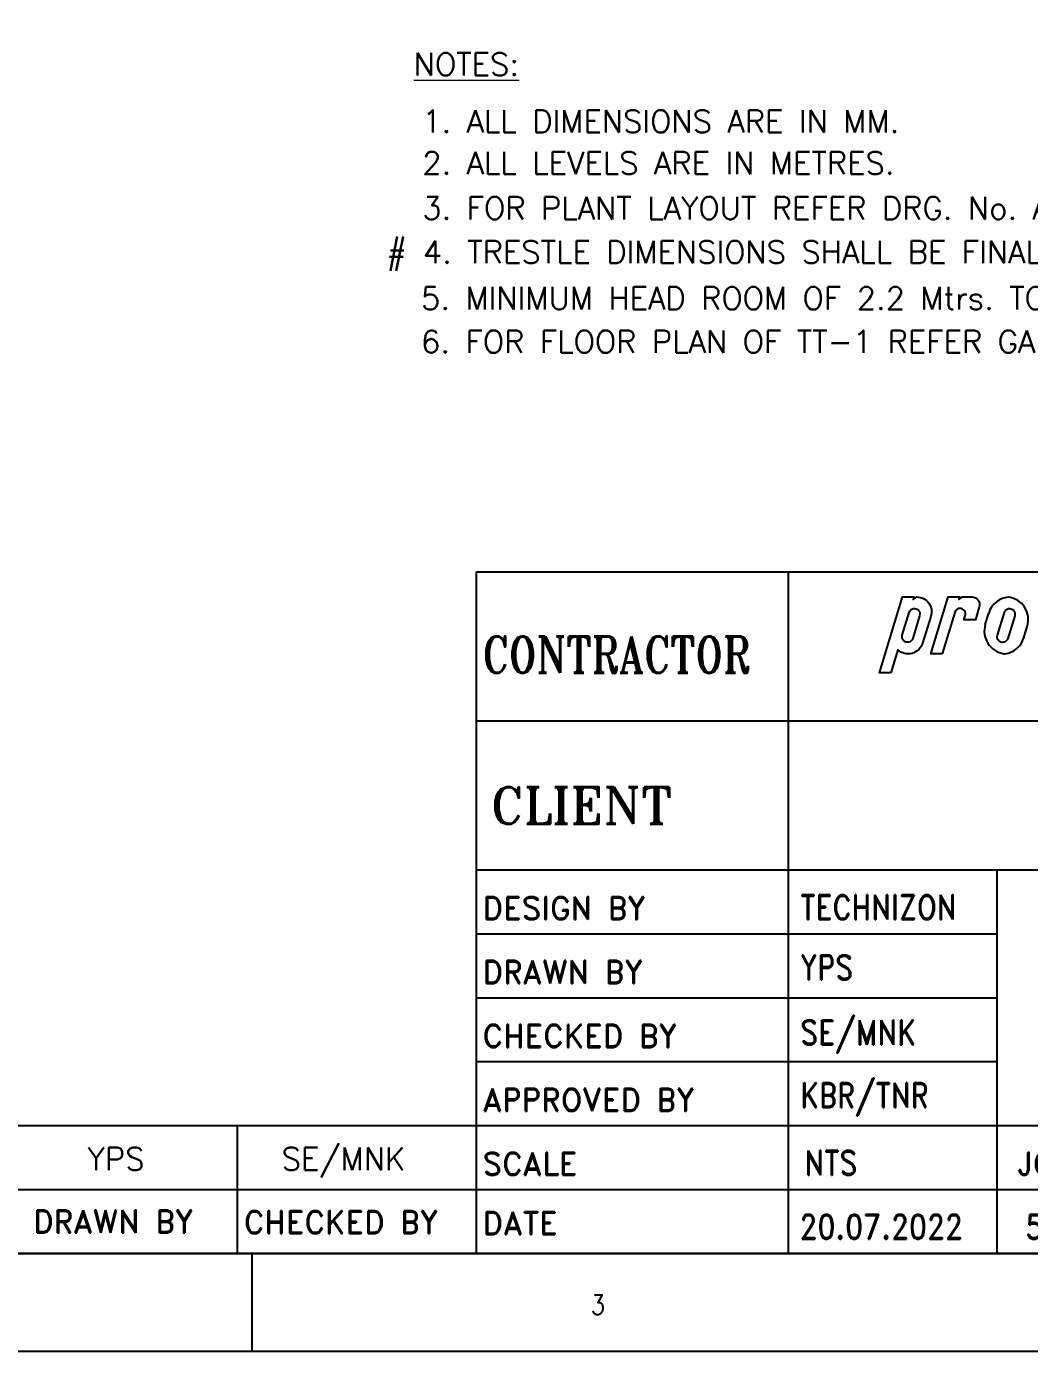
# Model space of a CAD drawing. Header units: millimetres. Extents: x -243837 to -5443, y 40 to 285140.
# Drawn here: x -61059 to -35362, y 40 to 33981 of the extents above; entities that cross this region are included whole.
import ezdxf
from ezdxf.enums import TextEntityAlignment as Align

# ---------------------------------------------------------------- set-up
doc = ezdxf.new("R2010")
doc.units = ezdxf.units.MM
doc.layers.add('NANDAL', color=255, linetype='Continuous')
doc.layers.add('sheet', color=7, linetype='Continuous')
doc.layers.add('TEXT', color=255, linetype='Continuous', lineweight=18)
doc.styles.add('RD', font='ROMAND.SHX')
doc.styles.add('romans', font='romans.shx', dxfattribs={"width": 0.7})
doc.styles.add('ROMANT', font='romant')

# ---------------------------------------------------------------- blocks, each defined once
blk = doc.blocks.new('A$C71E5680D')
at = {"layer": 'NANDAL', "color": 7, "linetype": 'Continuous'}
blk.add_line((-174.13, -17.52), (-174.13, -22.52), dxfattribs=at)
for points in [[(-481.007, 260.48), (-75.007, 260.48), (-75.007, -22.52), (-481.007, -22.52)], [(-476.007, 255.48), (-80.007, 255.48), (-80.007, -17.52), (-476.007, -17.52)]]:
    blk.add_lwpolyline(points, close=True, dxfattribs=at)
at = {"layer": 'NANDAL', "color": 7, "linetype": 'Continuous', "style": 'romans', "width": 0.8}
blk.add_text('3', height=1.023, dxfattribs=at).set_placement((-156.504, -20.139), align=Align.MIDDLE)
blk = doc.blocks.new('TITLE BLOCK NEW')
at = {"color": 7}
for p, q in [((225279, -172174), (283803, -172174)), ((225279, -177550), (283803, -177550)), ((155918, -196751), (283803, -196751))]:
    blk.add_line(p, q, dxfattribs=at)
at = {"layer": 'sheet', "color": 7}
for p, q in [((225279, -172174), (225279, -182926)), ((236539, -196751), (236539, -172174)), ((243634, -174077), (243760, -173664)), ((245024, -174558), (245150, -174145)), ((245024, -174558), (245150, -174145)), ((225279, -182926), (283803, -182926)), ((225279, -182926), (283803, -182926)), ((225279, -182926), (225279, -196751)), ((244068, -196751), (244068, -182926)), ((225279, -185230), (244068, -185230)), ((225279, -187534), (244068, -187534)), ((225279, -189839), (244068, -189839)), ((155918, -192143), (225279, -192143)), ((216667, -196751), (216667, -192143)), ((225279, -192143), (283803, -192143)), ((155918, -194447), (225279, -194447)), ((225279, -194447), (283803, -194447)), ((7524, -196751), (283803, -196751))]:
    blk.add_line(p, q, dxfattribs=at)
for points in [[(240226, -175822), (239816, -175822), (240653, -173084), (241063, -173084), (241033, -173182), (241165, -173085, -4.126868), (241165, -173085), (241165, -173085), (241165, -173085, -0.516), (241668, -173792), (241375, -174750, -0.553087), (240480, -174992), (240226, -175822)], [(242078, -175137), (241667, -175137), (242295, -173084), (242706, -173084), (242676, -173182), (242808, -173084), (243157, -173084, -0.504039), (243419, -173438), (243276, -173905), (242865, -173905), (242910, -173760, 0.49055), (242723, -173495, 0.36676), (242536, -173640), (242078, -175137)], [(241016, -174581, -1.014055), (240642, -174461), (240893, -173640, -1.015256), (241267, -173760), (241016, -174582)], [(244070, -174462), (244321, -173640, -1.013744), (244695, -173760), (244444, -174582, -1.014072), (244070, -174462, -0.718564)]]:
    blk.add_lwpolyline(points, format="xyb", dxfattribs=at)
for centre, radius, start, end in [((244545, -173905), 821, 96.3149, 162.9999), ((244364, -173905), 821, 343, 83.6851), ((244420, -174316), 821, 163, 262.3762), ((244239, -174316), 821, 277.6238, 342.9999), ((244329, -174994), 137, 262.416, 277.584), ((244329, -174994), 137, 262.416, 277.584)]:
    blk.add_arc(centre, radius, start, end, dxfattribs=at)
at = {"layer": 'NANDAL', "lineweight": 0, "ltscale": 2, "xscale": 707.7384074565863, "yscale": 707.7384080466584, "zscale": 707.7384082604353}
blk.add_blockref('A$C71E5680D', (340427, -184352), dxfattribs=at)
at = {"layer": 'sheet', "color": 7}
for s, height, style, width, p in [('CONTRACTOR', 1316.7, 'ROMANT', 0.8, (225506, -175823)), ('TECHNIZON', 888.8, 'RD', 0.85, (236962, -184715)), ('YPS', 888.8, 'RD', 0.85, (236962, -186888)), ('SE/MNK', 888.8, 'RD', 0.85, (236962, -189230)), ('KBR/TNR', 888.8, 'RD', 0.85, (236962, -191496)), ('NTS', 888.8, 'RD', 0.85, (237114, -193932)), ('20.07.2022', 888.8, 'RD', 0.85, (236933, -196236)), ('535', 888.8, 'RD', 0.85, (245082, -196236))]:
    blk.add_text(s, height=height, dxfattribs=dict(at, style=style, width=width)).set_placement(p)
for s, height, style, p in [('CLIENT', 1316.7, 'ROMANT', (225798, -181264)), ('DESIGN BY', 822.9, 'RD', (225506, -184715)), ('DRAWN BY', 822.9, 'RD', (225506, -187019)), ('CHECKED BY', 822.9, 'RD', (225506, -189324)), ('APPROVED BY', 822.94, 'RD', (225506, -191628)), ('SCALE', 822.9, 'RD', (225506, -193932)), ('JOB No.', 822.9, 'RD', (244751, -193932)), ('DRAWN BY', 822.9, 'RD', (209300, -196016)), ('CHECKED BY', 822.9, 'RD', (216895, -196038)), ('DATE', 822.9, 'RD', (225506, -196072))]:
    blk.add_text(s, height=height, dxfattribs=dict(at, style=style)).set_placement(p)

msp = doc.modelspace()

# ---------------------------------------------------------------- block references
at = {"xscale": 0.7104450567211452, "yscale": 0.7104450567211452, "zscale": 0.7104450567211452}
msp.add_blockref('TITLE BLOCK NEW', (-209583.78, 142335.33), dxfattribs=at)

# ---------------------------------------------------------------- texts
at = {"layer": 'TEXT', "color": 2, "style": 'romans'}
for s, height, p in [('%%UNOTES:', 577.368, (-51137.65, 33014.53, -0.64)), ('1. ALL DIMENSIONS ARE IN MM.', 577.368, (-50920.86, 31552.7, -0.13)), ('2. ALL LEVELS ARE IN METRES.', 577.368, (-50920.86, 30483.69, -0.13)), ('3. FOR PLANT LAYOUT REFER DRG. No. A1-22-535-LAY-01 REV 02.', 577.368, (-50920.86, 29329.17, -0.13)), ('#', 577.37, (-51833.87, 28203.8)), ('4. TRESTLE DIMENSIONS SHALL BE FINALIZED DURING CIVIL DESIGN.', 577.368, (-50904.36, 28203.8)), ('5. MINIMUM HEAD ROOM OF 2.2 Mtrs. TO BE MAINTAINED WHILE DESIGNING TRANSFER TOWER.', 577.368, (-50949.48, 27020.64, -0.13)), ('6. FOR FLOOR PLAN OF TT-1 REFER GA DRG. No. A1-22-535-BC-GA-01.', 577.368, (-50949.48, 25908.68, -0.13)), ('YPS', 577.368, (-59494.99, 4975.4)), ('SE/MNK', 577.368, (-54520.41, 4975.4))]:
    msp.add_text(s, height=height, dxfattribs=at).set_placement(p, align=Align.MIDDLE_LEFT)

doc.saveas('drawing.dxf')
